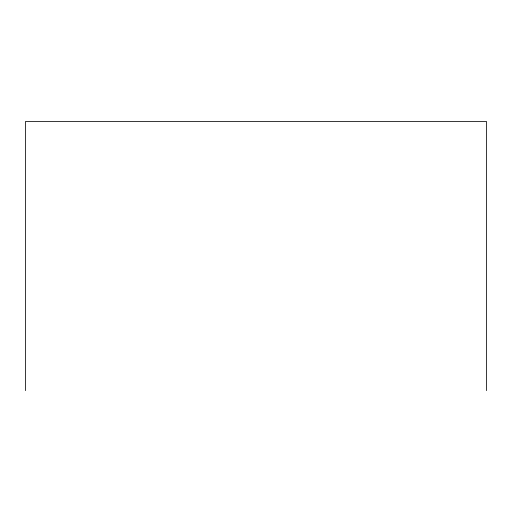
<?xml version="1.0" encoding="UTF-8"?>
<svg xmlns="http://www.w3.org/2000/svg" width="512" height="512" viewBox="0 0 512 512"><rect width="100%" height="100%" fill="white"/><g stroke="black" fill="none" stroke-linecap="round" stroke-linejoin="round"><path stroke-width="0.77" d="M486.4 390.611L486.4 121.389L25.6 121.389L25.6 390.611"/></g></svg>
